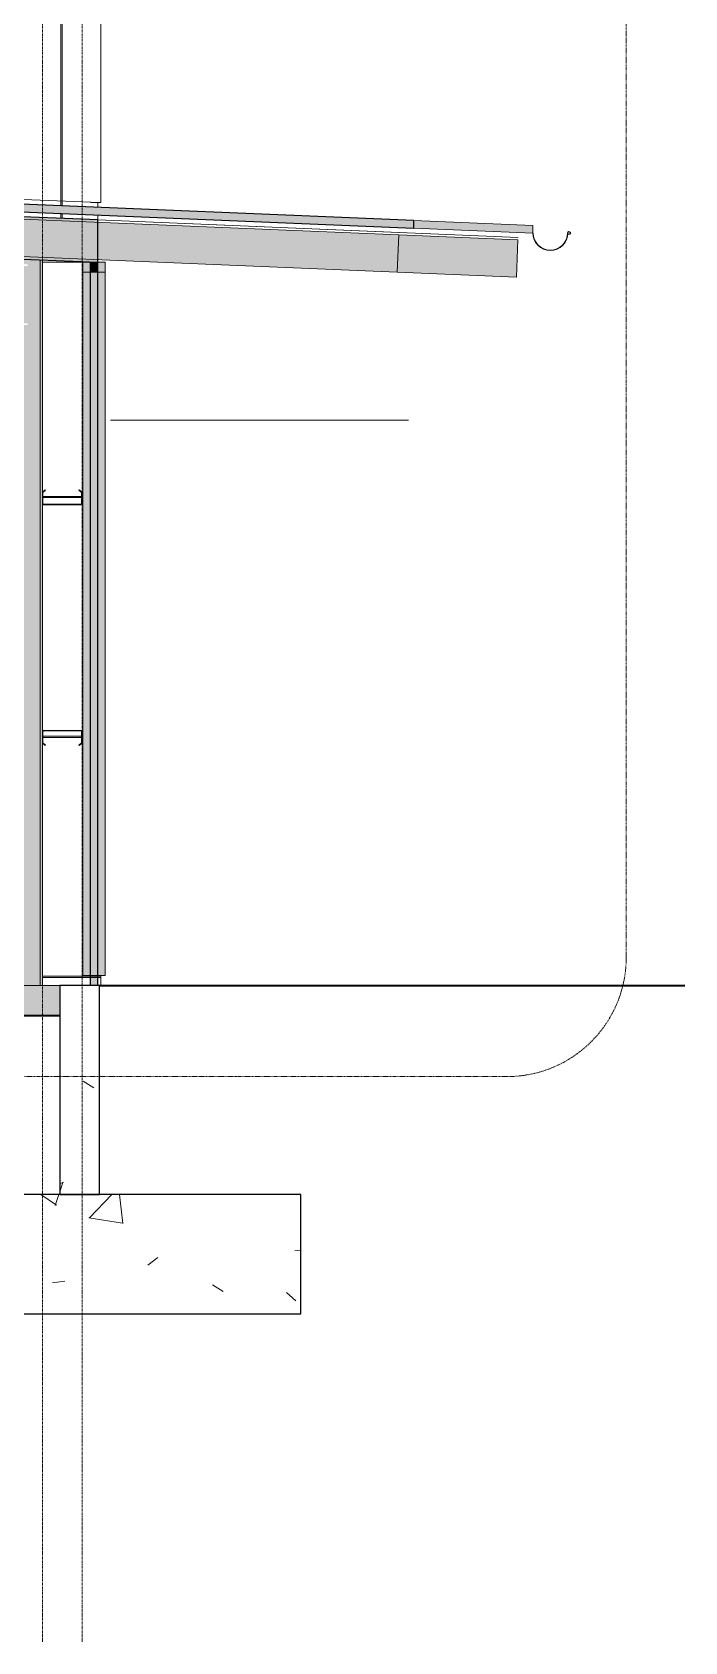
# Model space of a CAD drawing. Header units: inches. Extents: x -55396 to -733, y -290 to 853.
# Drawn here: x -9964.3 to -9832.9, y -132 to 191.8 of the extents above; entities that cross this region are included whole.
import ezdxf

# ---------------------------------------------------------------- set-up
doc = ezdxf.new("R2010")
doc.units = ezdxf.units.IN
doc.header["$MEASUREMENT"] = 0
doc.linetypes.add('Dash Dot 3_16_', pattern=[0.3125, 0.1875, -0.0625, 0, -0.0625])
doc.linetypes.add('Grid Line 1_2_', pattern=[0.875, 0.5, -0.125, 0.125, -0.125])
for name, color, linetype, lineweight in [('A-ANNO-SYMB', 150, 'Continuous', 9), ('A-CLNG', 13, 'Continuous', 9), ('A-CLNG-PATT', 13, 'Continuous', 25), ('A-GLAZ-CWMG', 51, 'Continuous', 9), ('A-ROOF', 132, 'Continuous', 9), ('A-ROOF-OTLN', 132, 'Continuous', 9), ('A-WALL', 113, 'Continuous', 9), ('A-WALL-PATT', 111, 'Continuous', 25), ('C-BLDG-PADS', 91, 'Continuous', 9), ('C-TOPO', 7, 'Continuous', 9), ('EOP-PR', 4, 'Continuous', 9), ('L-SITE-WALL', 31, 'Continuous', 9), ('S-BEAM', 12, 'Continuous', 9), ('S-COLS', 52, 'Continuous', 9), ('S-FNDN', 32, 'Continuous', 9), ('S-GRID', 1, 'Continuous', 9)]:
    doc.layers.add(name, color=color, linetype=linetype, lineweight=lineweight)
pattern_1 = [(50, (-38141.46, 98.42), (55.0854, -4.81984), [5.76, -63.36]), (355, (-38141.46, 98.42), (-10.65569, 57.76853), [4.608, -50.688]), (100.451, (-38136.87, 98.02), (44.42947, 52.94866), [4.895, -53.848]), (46.184, (-38141.46, 113.78), (81.96444, -12.71212), [8.64, -95.04]), (96.636, (-38134.63, 112.72), (71.7815, 74.81238), [7.343, -80.772]), (351.184, (-38141.46, 113.78), (71.78195, 74.81243), [6.912, -76.032]), (21, (-38133.78, 109.94), (45.84207, -30.92146), [5.76, -63.36]), (326, (-38133.78, 109.94), (18.68706, 55.69148), [4.608, -50.688]), (71.451, (-38129.96, 107.363), (64.52891, 24.77011), [4.895, -53.848]), (37.5, (-38141.46, 98.42), (0.933895, 25.566816), [2.534, -47.539, 2.534, -48.922, -50.88]), (37.5, (-38141.46, 98.42), (0.933895, 25.566816), [-101.53, 2.534, -48.346]), (7.5, (-38141.46, 98.42), (20.20404, 30.291303), [2.534, -26.803, 2.534, -46.387, -19.392]), (7.5, (-38141.46, 98.42), (20.20404, 30.291303), [-78.259, 2.534, -16.858]), (327.5, (-38158.586, 98.42), (40.997785, -1.732403), [2.534, -16.666, 2.534, -57.37, -79.488]), (327.5, (-38158.586, 98.42), (40.997785, -1.732403), [-79.104, 2.534, -76.954]), (317.5, (-38166.266, 98.42), (44.788883, 7.68784), [2.534, -22.426, 2.534, -37.248, -56.448]), (317.5, (-38166.266, 98.42), (44.788883, 7.68784), [-64.742, 2.534, -53.914])]
pattern_2 = [(90, (-33785.78, -336), (-193, -193), [48, -145]), (180, (-33785.78, -336), (-2e-14, -193), [96.25, -96.75]), (270, (-33882.03, -288), (-193, -193), [48, -145]), (180, (-33785.78, -288), (-2e-14, -193), [96.25, -96.75]), (270, (-33882.28, -288), (-193, -193), [48, -145]), (180, (-33882.28, -288), (-2e-14, -193), [96.25, -96.75]), (90, (-33978.53, -336), (-193, -193), [48, -145]), (180, (-33882.28, -336), (-2e-14, -193), [96.25, -96.75]), (90, (-33833.78, -287.75), (-193, -193), [48, -145]), (180, (-33785.53, -287.75), (-2e-14, -193), [48.25, -144.75]), (180, (-33785.53, -239.75), (-2e-14, -193), [48.25, -144.75]), (90, (-33930.28, -287.75), (-193, -193), [48, -145]), (180, (-33834.03, -287.75), (-2e-14, -193), [96.25, -96.75]), (270, (-33834.03, -239.75), (-193, -193), [48, -145]), (180, (-33834.03, -239.75), (-2e-14, -193), [96.25, -96.75]), (180, (-33930.53, -287.75), (-2e-14, -193), [48, -145]), (270, (-33930.53, -239.75), (-193, -193), [48, -145]), (180, (-33930.53, -239.75), (-2e-14, -193), [48, -145]), (90, (-33785.78, -239.5), (-193, -193), [48, -145]), (180, (-33785.78, -239.5), (-2e-14, -193), [96.25, -96.75]), (270, (-33882.03, -191.5), (-193, -193), [48, -145]), (180, (-33785.78, -191.5), (-2e-14, -193), [96.25, -96.75]), (270, (-33882.28, -191.5), (-193, -193), [48, -145]), (180, (-33882.28, -191.5), (-2e-14, -193), [96.25, -96.75]), (270, (-33978.53, -191.5), (-193, -193), [48, -145]), (180, (-33882.28, -239.5), (-2e-14, -193), [96.25, -96.75]), (90, (-33833.78, -191.25), (-193, -193), [48, -145]), (180, (-33785.53, -191.25), (-2e-14, -193), [48.25, -144.75]), (180, (-33785.53, -143.25), (-2e-14, -193), [48.25, -144.75]), (90, (-33930.28, -191.25), (-193, -193), [48, -145]), (180, (-33834.03, -191.25), (-2e-14, -193), [96.25, -96.75]), (270, (-33834.03, -143.25), (-193, -193), [48, -145]), (180, (-33834.03, -143.25), (-2e-14, -193), [96.25, -96.75]), (180, (-33930.53, -191.25), (-2e-14, -193), [48, -145]), (270, (-33930.53, -143.25), (-193, -193), [48, -145]), (180, (-33930.53, -143.25), (-2e-14, -193), [48, -145])]

# ---------------------------------------------------------------- blocks, each defined once
blk = doc.blocks.new('Struct_Sports Complex_2015_rvt-4-Section 6')
at = {"layer": 'A-WALL-PATT', "lineweight": 9}
h = blk.add_hatch(dxfattribs=at)
h.set_pattern_fill('FP_28', color=250, style=0, pattern_type=2)
h.set_pattern_definition(pattern_1)
h.paths.add_polyline_path([(-22066.14, -42), (-22058.14, -42), (-22058.14, 0), (-22066.14, 0), (-22066.14, -1.7)], flags=0)
at = {"layer": 'S-FNDN'}
h = blk.add_hatch(dxfattribs=at)
h.set_pattern_fill('FP_28', color=256, style=0, pattern_type=2)
h.set_pattern_definition(pattern_1)
h.paths.add_polyline_path([(-22017.64, -66), (-22017.64, -42), (-22137.64, -42), (-22137.64, -66), (-22078.56, -66)], flags=0)
at = {"layer": 'L-SITE-WALL', "color": 130, "lineweight": 25}
for p, q in [((-22066.14, 0), (-22066.14, -42)), ((-22058.14, 0), (-22066.14, 0)), ((-22058.14, -42), (-22058.14, 0)), ((-22066.14, -42), (-22058.14, -42))]:
    blk.add_line(p, q, dxfattribs=at)
at = {"layer": 'S-FNDN', "color": 130, "lineweight": 25}
for p, q in [((-22017.64, -42), (-22137.64, -42)), ((-22017.64, -66), (-22017.64, -42)), ((-22137.64, -66), (-22017.64, -66))]:
    blk.add_line(p, q, dxfattribs=at)
blk = doc.blocks.new('Girt_C - 8_D-1148644-Section 6')
at = {"layer": 'S-BEAM', "lineweight": 15}
for p, q in [((-22069.64, 51.12), (-22069.64, 48.75)), ((-22069.64, 48.75), (-22069.07, 48.27)), ((-22069.53, 48.8), (-22069.53, 51.12)), ((-22069, 48.35), (-22069.53, 48.8)), ((-22061.83, 51.3), (-22069.45, 51.3)), ((-22069.45, 51.2), (-22061.83, 51.2)), ((-22061.75, 48.8), (-22062.29, 48.35)), ((-22062.21, 48.27), (-22061.64, 48.75)), ((-22061.75, 51.12), (-22061.75, 48.8)), ((-22061.64, 48.75), (-22061.64, 51.12)), ((-22069.07, 48.27), (-22069, 48.35)), ((-22062.29, 48.35), (-22062.21, 48.27))]:
    blk.add_line(p, q, dxfattribs=at)
for centre, radius, start, end in [((-22069.45, 51.12), 0.188, 90, 180), ((-22069.45, 51.12), 0.0782, 90, 177.8773), ((-22061.83, 51.12), 0.188, 0, 90), ((-22061.83, 51.12), 0.0782, 3.0424, 90)]:
    blk.add_arc(centre, radius, start, end, dxfattribs=at)
blk = doc.blocks.new('Girt_C - 8_D-1111111-Section 6')
at = {"layer": 'S-BEAM', "lineweight": 15}
for p, q in [((-22069.07, 99.73), (-22069.64, 99.25)), ((-22069.64, 99.25), (-22069.64, 96.88)), ((-22069.53, 99.2), (-22069, 99.65)), ((-22069.53, 96.88), (-22069.53, 99.2)), ((-22069, 99.65), (-22069.07, 99.73)), ((-22062.21, 99.73), (-22062.29, 99.65)), ((-22062.29, 99.65), (-22061.75, 99.2)), ((-22061.64, 99.25), (-22062.21, 99.73)), ((-22061.75, 99.2), (-22061.75, 96.88)), ((-22061.64, 96.88), (-22061.64, 99.25)), ((-22061.83, 96.8), (-22069.45, 96.8)), ((-22069.45, 96.7), (-22061.83, 96.7))]:
    blk.add_line(p, q, dxfattribs=at)
for centre, radius, start, end in [((-22069.45, 96.88), 0.188, 180, 270), ((-22069.45, 96.88), 0.0782, 183.0424, 270), ((-22061.83, 96.88), 0.0782, 270, 357.8773), ((-22061.83, 96.88), 0.188, 270, 0)]:
    blk.add_arc(centre, radius, start, end, dxfattribs=at)
blk = doc.blocks.new('Rectangular Mullion - Exterior 2_ x 4_5_-1146643-Section 6')
at = {"layer": 'A-GLAZ-CWMG'}
for points in [[(-22061.52, 143.5), (-22060.04, 143.5), (-22060.04, 145.44), (-22058.46, 145.44), (-22058.46, 143.5), (-22057.02, 143.5), (-22057.02, 145.5), (-22061.52, 145.49)], [(-22058.49, 143.5), (-22058.46, 143.5), (-22058.49, 145.44), (-22060.04, 145.44), (-22060.04, 143.5)]]:
    blk.add_hatch(color=256, dxfattribs=at).paths.add_polyline_path(points, flags=0)
for p, q in [((-22061.52, 145.5), (-22061.52, 143.5)), ((-22058.65, 145.5), (-22061.52, 145.5)), ((-22061.52, 143.5), (-22060.04, 143.5)), ((-22060.04, 143.5), (-22058.46, 143.5)), ((-22057.02, 145.5), (-22058.49, 145.5)), ((-22058.46, 143.5), (-22057.02, 143.5)), ((-22057.02, 143.5), (-22057.02, 145.5))]:
    blk.add_line(p, q, dxfattribs=at)
blk = doc.blocks.new('Rectangular Mullion - Exterior 2_ x 4_5_-1142339-Section 6')
at = {"layer": 'A-GLAZ-CWMG'}
h = blk.add_hatch(color=256, dxfattribs=at)
h.paths.add_polyline_path([(-22061.52, 2), (-22060.04, 2), (-22060.04, 97), (-22061.52, 97), (-22061.52, 76.43)], flags=0)
h.paths.add_polyline_path([(-22058.46, 2), (-22057.02, 2), (-22057.02, 97), (-22058.46, 97), (-22058.46, 76.43)], flags=0)
blk.add_hatch(color=256, dxfattribs=at).paths.add_polyline_path([(-22058.46, 2), (-22058.46, 97), (-22060.04, 97), (-22060.04, 2)], flags=0)
for p, q in [((-22061.52, 2), (-22061.52, 97)), ((-22057.02, 97), (-22057.02, 2)), ((-22060.04, 2), (-22061.52, 2)), ((-22058.46, 2), (-22060.04, 2)), ((-22057.02, 2), (-22058.46, 2))]:
    blk.add_line(p, q, dxfattribs=at)
blk = doc.blocks.new('Rectangular Mullion - Exterior 2_ x 4_5_-1142340-Section 6')
at = {"layer": 'A-GLAZ-CWMG'}
h = blk.add_hatch(color=256, dxfattribs=at)
h.paths.add_polyline_path([(-22057.02, 97), (-22057.02, 143.5), (-22058.46, 143.48), (-22058.46, 97)], flags=0)
h.paths.add_polyline_path([(-22061.28, 97), (-22060.04, 97), (-22060.04, 143.5), (-22061.52, 143.48), (-22061.52, 97)], flags=0)
blk.add_hatch(color=256, dxfattribs=at).paths.add_polyline_path([(-22058.46, 97), (-22058.46, 143.5), (-22060.04, 143.48), (-22060.04, 97)], flags=0)
for p, q in [((-22061.52, 143.5), (-22060.04, 143.5)), ((-22061.52, 97), (-22061.52, 143.5)), ((-22060.04, 143.5), (-22058.46, 143.5)), ((-22058.46, 143.5), (-22057.02, 143.5)), ((-22057.02, 143.5), (-22057.02, 97))]:
    blk.add_line(p, q, dxfattribs=at)
blk = doc.blocks.new('Dimension Lumber - 5_5 x 7_5 Glulam-1165141-Section 6')
at = {"layer": 'S-BEAM'}
blk.add_hatch(color=256, dxfattribs=at).paths.add_polyline_path([(-21974.22, 142.48), (-21973.91, 149.98), (-21997.91, 150.98), (-21998.22, 143.48), (-21997.91, 143.47)], flags=0)
for p, q in [((-21997.91, 150.98), (-21973.91, 149.98)), ((-21973.91, 149.98), (-21974.22, 142.48)), ((-21998.22, 143.48), (-21974.22, 142.48))]:
    blk.add_line(p, q, dxfattribs=at)
blk = doc.blocks.new('Dimension Lumber - 5_5 x 7_5 Glulam-1165140-Section 6')
at = {"layer": 'S-BEAM'}
blk.add_hatch(color=256, dxfattribs=at).paths.add_polyline_path([(-21998.22, 143.48), (-21997.91, 150.98), (-22187.86, 158.89), (-22188.17, 151.4), (-22009.44, 143.95)], flags=0)
at = {"layer": 'S-BEAM', "lineweight": 15}
for p, q in [((-22187.86, 158.89), (-22188.17, 151.4)), ((-21997.91, 150.98), (-22187.86, 158.89)), ((-22188.17, 151.4), (-21998.22, 143.48)), ((-21998.22, 143.48), (-21997.91, 150.98))]:
    blk.add_line(p, q, dxfattribs=at)

msp = doc.modelspace()

# ---------------------------------------------------------------- hatches: boundary and pattern name
at = {"layer": 'A-CLNG-PATT', "lineweight": 9}
h = msp.add_hatch(dxfattribs=at)
h.set_pattern_fill('FP_31', color=256, style=0, pattern_type=2)
h.set_pattern_definition([(161.57, (-38140.5, 99.38), (-7.6802237, -0.0009796), [0, -54.643, 6.067, 0]), (18.43, (-38142.42, 99.38), (-7.6802237, 0.0009796), [0, -54.643, 6.067, 0]), (108.43, (-38140.5, 99.38), (3.8382953, -19.20136532), [18.211, -42.499]), (71.57, (-38142.42, 99.38), (3.8382953, 19.20136532), [18.211, -42.499])])
h.paths.add_polyline_path([(-9951.1, 145.49), (-9951.1, 154), (-10673.25, 184.09), (-10673.25, 175.58), (-9971.16, 146.33)], flags=0)
at = {"layer": 'A-ROOF'}
msp.add_hatch(color=256, dxfattribs=at).paths.add_polyline_path([(-9887.5, 152.35), (-9887.5, 153.85), (-10673, 186.58), (-10673, 185.08), (-9902.05, 152.96)], flags=0)
at = {"layer": 'A-ROOF', "lineweight": 5}
msp.add_hatch(color=256, dxfattribs=at).paths.add_polyline_path([(-9863.5, 151.35), (-9863.5, 152.85), (-9887.5, 153.85), (-9887.5, 152.35)], flags=0)
at = {"layer": 'A-ROOF-OTLN'}
msp.add_hatch(color=256, dxfattribs=at).paths.add_polyline_path([(-9860, 147.85), (-9859.09, 147.97), (-9858.25, 148.32), (-9857.52, 148.88), (-9856.97, 149.6), (-9856.62, 150.45), (-9856.68, 150.46), (-9857.02, 149.63), (-9857.57, 148.92), (-9858.28, 148.37), (-9859.11, 148.03), (-9860, 147.91), (-9860.89, 148.03), (-9861.72, 148.37), (-9862.43, 148.92), (-9862.97, 149.63), (-9863.32, 150.46), (-9863.38, 150.45), (-9863.03, 149.6), (-9862.47, 148.88), (-9861.75, 148.32), (-9860.9, 147.97)], flags=0)
at = {"layer": 'A-WALL-PATT', "lineweight": 9}
h = msp.add_hatch(dxfattribs=at)
h.set_pattern_fill('FP_30', color=256, style=0, pattern_type=2)
h.set_pattern_definition([(90, (-34710.9, 677.25), (-193, -193), [48, -145]), (180, (-34710.9, 677.25), (-2e-14, -193), [96.25, -96.75]), (270, (-34807.16, 725.25), (-193, -193), [48, -145]), (180, (-34710.9, 725.25), (-2e-14, -193), [96.25, -96.75]), (270, (-34807.4, 725.25), (-193, -193), [48, -145]), (180, (-34807.4, 725.25), (-2e-14, -193), [96.25, -96.75]), (90, (-34903.66, 677.25), (-193, -193), [48, -145]), (180, (-34807.4, 677.25), (-2e-14, -193), [96.25, -96.75]), (90, (-34758.9, 725.5), (-193, -193), [48, -145]), (180, (-34710.66, 725.5), (-2e-14, -193), [48.25, -144.75]), (180, (-34710.66, 773.5), (-2e-14, -193), [48.25, -144.75]), (90, (-34855.4, 725.5), (-193, -193), [48, -145]), (180, (-34759.16, 725.5), (-2e-14, -193), [96.25, -96.75]), (270, (-34759.16, 773.5), (-193, -193), [48, -145]), (180, (-34759.16, 773.5), (-2e-14, -193), [96.25, -96.75]), (180, (-34855.66, 725.5), (-2e-14, -193), [48, -145]), (270, (-34855.66, 773.5), (-193, -193), [48, -145]), (180, (-34855.66, 773.5), (-2e-14, -193), [48, -145]), (90, (-34710.9, 773.75), (-193, -193), [48, -145]), (180, (-34710.9, 773.75), (-2e-14, -193), [96.25, -96.75]), (270, (-34807.16, 821.75), (-193, -193), [48, -145]), (180, (-34710.9, 821.75), (-2e-14, -193), [96.25, -96.75]), (270, (-34807.4, 821.75), (-193, -193), [48, -145]), (180, (-34807.4, 821.75), (-2e-14, -193), [96.25, -96.75]), (270, (-34903.66, 821.75), (-193, -193), [48, -145]), (180, (-34807.4, 773.75), (-2e-14, -193), [96.25, -96.75]), (90, (-34758.9, 822), (-193, -193), [48, -145]), (180, (-34710.66, 822), (-2e-14, -193), [48.25, -144.75]), (180, (-34710.66, 870), (-2e-14, -193), [48.25, -144.75]), (90, (-34855.4, 822), (-193, -193), [48, -145]), (180, (-34759.16, 822), (-2e-14, -193), [96.25, -96.75]), (270, (-34759.16, 870), (-193, -193), [48, -145]), (180, (-34759.16, 870), (-2e-14, -193), [96.25, -96.75]), (180, (-34855.66, 822), (-2e-14, -193), [48, -145]), (270, (-34855.66, 870), (-193, -193), [48, -145]), (180, (-34855.66, 870), (-2e-14, -193), [48, -145])])
h.paths.add_polyline_path([(-10670.75, 0), (-10451.87, 0), (-10451.87, 131.29), (-10542.12, 131.29), (-10544.35, 128.93), (-10547.29, 126.27), (-10551.07, 123.46), (-10555.46, 120.88), (-10560.21, 118.73), (-10562.93, 117.71), (-10565.22, 116.49), (-10569.46, 114.62), (-10574.37, 112.97), (-10580.18, 111.68), (-10585.1, 111.05), (-10589.69, 110.83), (-10670.75, 110.83), (-10670.75, 13.62)], flags=0)
h.paths.add_polyline_path([(-10443.87, 0), (-10351.12, 0), (-10351.12, 131.29), (-10443.87, 131.29), (-10443.87, 76.43)], flags=0)
h.paths.add_polyline_path([(-10210.5, 0), (-10210.5, 130.45), (-10206.62, 130.45), (-10206.69, 130.62), (-10289.67, 134.02), (-10289.96, 133.75), (-10291.32, 132.61), (-10292.85, 131.81), (-10294.72, 131.34), (-10316.87, 131.29), (-10316.87, 0), (-10247.64, 0)], flags=0)
h.paths.add_polyline_path([(-10694.75, 96.25), (-10694.75, 96.52), (-10703.75, 96.52), (-10703.75, 96.25), (-10696.91, 96.25)], flags=0)
h.paths.add_polyline_path([(-9962.25, 145.5), (-9951.26, 145.5), (-9962.25, 145.96)], flags=0)
h.paths.add_polyline_path([(-9951.12, 154), (-9951.12, 155), (-9968.25, 155.72), (-9968.25, 154.72), (-9964.24, 154.55)], flags=0)
h.paths.add_polyline_path([(-9951.12, 156.5), (-9951.12, 157.5), (-9952.5, 157.56), (-10560.44, 182.89), (-10560.44, 181.89), (-9952.5, 156.56)], flags=0)
h.paths.add_polyline_path([(-10066, 158.79), (-10066, 159.79), (-10560.44, 180.39), (-10560.44, 179.39), (-10068.46, 158.89)], flags=0)
h.paths.add_polyline_path([(-10634.81, 182.49), (-10634.81, 183.08), (-10638.31, 183.08), (-10638.31, 183.64), (-10673.25, 185.08), (-10673.25, 184.09), (-10638.31, 182.63)], flags=0)
h.paths.add_polyline_path([(-10638.31, 185.14), (-10638.31, 239.46), (-10671.5, 239.46), (-10671.56, 191.28), (-10673.25, 191.28), (-10673.25, 186.59), (-10662.35, 186.14)], flags=0)
h = msp.add_hatch(dxfattribs=at)
h.set_pattern_fill('FP_34', color=256, style=0, pattern_type=2)
h.set_pattern_definition([(0, (-34179.9, 145.5), (-193, 193), [48, -145]), (90, (-34179.9, 145.5), (-193, 1e-14), [96.25, -96.75]), (180, (-34131.9, 241.75), (-193, 193), [48, -145]), (90, (-34131.9, 145.5), (-193, 1e-14), [96.25, -96.75]), (180, (-34131.9, 242), (-193, 193), [48, -145]), (90, (-34131.9, 242), (-193, 1e-14), [96.25, -96.75]), (0, (-34179.9, 338.25), (-193, 193), [48, -145]), (90, (-34179.9, 242), (-193, 1e-14), [96.25, -96.75]), (0, (-34131.66, 193.5), (-193, 193), [48, -145]), (90, (-34131.66, 145.25), (-193, 1e-14), [48.25, -144.75]), (90, (-34083.66, 145.25), (-193, 1e-14), [48.25, -144.75]), (0, (-34131.66, 290), (-193, 193), [48, -145]), (90, (-34131.66, 193.75), (-193, 1e-14), [96.25, -96.75]), (180, (-34083.66, 193.75), (-193, 193), [48, -145]), (90, (-34083.66, 193.75), (-193, 1e-14), [96.25, -96.75]), (90, (-34131.66, 290.25), (-193, 1e-14), [48, -145]), (180, (-34083.66, 290.25), (-193, 193), [48, -145]), (90, (-34083.66, 290.25), (-193, 1e-14), [48, -145]), (0, (-34083.4, 145.5), (-193, 193), [48, -145]), (90, (-34083.4, 145.5), (-193, 1e-14), [96.25, -96.75]), (180, (-34035.4, 241.75), (-193, 193), [48, -145]), (90, (-34035.4, 145.5), (-193, 1e-14), [96.25, -96.75]), (180, (-34035.4, 242), (-193, 193), [48, -145]), (90, (-34035.4, 242), (-193, 1e-14), [96.25, -96.75]), (180, (-34035.4, 338.25), (-193, 193), [48, -145]), (90, (-34083.4, 242), (-193, 1e-14), [96.25, -96.75]), (0, (-34035.16, 193.5), (-193, 193), [48, -145]), (90, (-34035.16, 145.25), (-193, 1e-14), [48.25, -144.75]), (90, (-33987.16, 145.25), (-193, 1e-14), [48.25, -144.75]), (0, (-34035.16, 290), (-193, 193), [48, -145]), (90, (-34035.16, 193.75), (-193, 1e-14), [96.25, -96.75]), (180, (-33987.16, 193.75), (-193, 193), [48, -145]), (90, (-33987.16, 193.75), (-193, 1e-14), [96.25, -96.75]), (90, (-34035.16, 290.25), (-193, 1e-14), [48, -145]), (180, (-33987.16, 290.25), (-193, 193), [48, -145]), (90, (-33987.16, 290.25), (-193, 1e-14), [48, -145])])
h.paths.add_polyline_path([(-9952.5, 157.56), (-9952.5, 239.46), (-10592.37, 239.46), (-10592.37, 184.22), (-9971.16, 158.34)], flags=0)
h = msp.add_hatch(dxfattribs=at)
h.set_pattern_fill('FP_33', color=256, style=0, pattern_type=2)
h.set_pattern_definition(pattern_2)
h.paths.add_polyline_path([(-9954.12, 0), (-9950.5, 0), (-9950.5, 2), (-9951.07, 2), (-9951.07, 0.06), (-9952.64, 0.06), (-9952.64, 2), (-9954.12, 2), (-9954.12, 145.5), (-9962.25, 145.49), (-9962.25, 99.25), (-9961.67, 99.73), (-9961.6, 99.65), (-9962.14, 99.2), (-9962.14, 96.88), (-9962.25, 96.8), (-9962.25, 51.12), (-9962.14, 51.12), (-9962.06, 48.74), (-9961.6, 48.35), (-9961.67, 48.27), (-9962.25, 48.75), (-9962.25, 0), (-9954.25, 0)], flags=0)
h.paths.add_polyline_path([(-9954.82, 48.27), (-9954.89, 48.35), (-9954.36, 48.8), (-9954.36, 51.12), (-9954.25, 51.12), (-9954.25, 48.75), (-9954.44, 48.59)], flags=0)
h.paths.add_polyline_path([(-9954.82, 51.2), (-9962.06, 51.2), (-9962.06, 51.3), (-9954.44, 51.3), (-9954.44, 51.2)], flags=0)
h.paths.add_polyline_path([(-9954.44, 96.7), (-9962.06, 96.7), (-9962.06, 96.8), (-9954.44, 96.8)], flags=0)
h.paths.add_polyline_path([(-9954.36, 96.88), (-9954.42, 99.25), (-9954.89, 99.65), (-9954.82, 99.73), (-9954.25, 99.2), (-9954.25, 96.88)], flags=0)
at = {"layer": 'A-WALL-PATT', "lineweight": 9, "transparency": 33554649}
msp.add_hatch(color=256, dxfattribs=at).paths.add_polyline_path([(-9951.07, 0.06), (-9951.07, 145.44), (-9952.64, 145.44), (-9952.64, 0.06)], flags=0)
at = {"layer": 'A-WALL-PATT', "lineweight": 9}
h = msp.add_hatch(dxfattribs=at)
h.set_pattern_fill('FP_33', color=256, style=0, pattern_type=2)
h.set_pattern_definition(pattern_2)
h.paths.add_polyline_path([(-9951.07, 0.06), (-9951.07, 2), (-9952.64, 2), (-9952.64, 0.06)], flags=0)
at = {"layer": 'C-BLDG-PADS'}
h = msp.add_hatch(dxfattribs=at)
h.set_pattern_fill('FP_28', color=256, style=0, pattern_type=2)
h.set_pattern_definition(pattern_1)
h.paths.add_polyline_path([(-14166, -6), (-9958.75, -6), (-9958.75, 0), (-14166, 0), (-14166, -1.7)], flags=0)
at = {"layer": 'S-COLS', "lineweight": 5}
h = msp.add_hatch(color=256, dxfattribs=at)
h.paths.add_polyline_path([(-9971.16, 0), (-9963.37, 0), (-9963.37, 146), (-9976.62, 146.5), (-9976.62, 0)], flags=0)
h.paths.add_polyline_path([(-9967.89, 132.85), (-9969.25, 132.85), (-9969.25, 133.2), (-9967.89, 133.2), (-9967.52, 133.36), (-9967.37, 133.73), (-9967.44, 144.36), (-9967.52, 144.55), (-9967.89, 144.7), (-9969.25, 144.7), (-9969.25, 145.05), (-9965.24, 145.05), (-9965.24, 144.7), (-9966.61, 144.7), (-9967.01, 144.48), (-9967.13, 144.18), (-9967.13, 133.73), (-9966.98, 133.36), (-9966.61, 133.2), (-9965.24, 133.2), (-9965.24, 132.85), (-9967.37, 132.85)], flags=0)
for points in [[(-9963.37, 0), (-9962.68, 0), (-9962.72, 145.98), (-9963.37, 146), (-9963.37, 76.43)], [(-9962.68, 0), (-9962.25, 0), (-9962.25, 145.96), (-9962.68, 145.98), (-9962.68, 48.27)]]:
    msp.add_hatch(color=256, dxfattribs=at).paths.add_polyline_path(points, flags=0)

# ---------------------------------------------------------------- linework, layer by layer
at = {"layer": 'A-ANNO-SYMB', "linetype": 'Dash Dot 3_16_'}
for p, q in [((-9844.72, 5.69), (-9844.72, 237.52)), ((-9978.55, -18.31), (-9868.72, -18.31))]:
    msp.add_line(p, q, dxfattribs=at)
msp.add_arc((-9868.72, 5.69), 24, 270, 360, dxfattribs=at)
at = {"layer": 'A-CLNG', "lineweight": 25}
for p, q in [((-9951.1, 154), (-10673.25, 184.09)), ((-10673.25, 175.58), (-9951.1, 145.49)), ((-9951.1, 145.49), (-9951.1, 154))]:
    msp.add_line(p, q, dxfattribs=at)
at = {"layer": 'A-ROOF', "lineweight": 25}
for p, q in [((-9887.5, 153.85), (-10673, 186.58)), ((-10673, 185.08), (-9887.5, 152.35)), ((-9887.5, 152.35), (-9887.5, 153.85))]:
    msp.add_line(p, q, dxfattribs=at)
at = {"layer": 'A-ROOF'}
for p, q in [((-9887.5, 153.85), (-9863.5, 152.85)), ((-9863.5, 151.35), (-9887.5, 152.35)), ((-9863.5, 151.35), (-9863.5, 152.85))]:
    msp.add_line(p, q, dxfattribs=at)
at = {"layer": 'A-ROOF-OTLN'}
for p, q in [((-9863.44, 151.35), (-9863.5, 151.35)), ((-9856.4, 151.15), (-9856.44, 151.11))]:
    msp.add_line(p, q, dxfattribs=at)
for centre, radius, start, end in [((-9860, 151.35), 3.5, 180, 360), ((-9860, 151.35), 3.44, 180, 0), ((-9856.25, 151.35), 0.306, 232.159, 180), ((-9856.25, 151.35), 0.243, 234.011, 180)]:
    msp.add_arc(centre, radius, start, end, dxfattribs=at)
at = {"layer": 'A-WALL', "lineweight": 25}
for p, q in [((-9951.07, 145.44), (-9952.64, 145.44)), ((-9952.64, 145.44), (-9952.64, 0.06)), ((-9951.07, 0.06), (-9951.07, 145.44)), ((-9952.64, 0.06), (-9951.07, 0.06))]:
    msp.add_line(p, q, dxfattribs=at)
at = {"layer": 'C-BLDG-PADS'}
for p, q in [((-9958.75, 0), (-14163.25, 0)), ((-9958.75, -6), (-9958.75, 0)), ((-14166, -6), (-9958.75, -6))]:
    msp.add_line(p, q, dxfattribs=at)
at = {"layer": 'C-TOPO', "lineweight": 35}
for p, q in [((-9950.75, 0), (-9832.93, 0)), ((-10274.48, -6.01), (-9958.75, -6.01))]:
    msp.add_line(p, q, dxfattribs=at)
at = {"layer": 'C-TOPO'}
for p, q in [((-9950.75, 0), (-9832.93, 0)), ((-10274.48, -6.01), (-9958.75, -6.01))]:
    msp.add_line(p, q, dxfattribs=at)
at = {"layer": 'EOP-PR'}
msp.add_line((-9948.53, 113.75), (-9888.53, 113.75), dxfattribs=at)
at = {"layer": 'L-SITE-WALL'}
for p, q in [((-9950.5, 239.46), (-9950.5, 157.5)), ((-10592.37, 184.22), (-9952.5, 157.56)), ((-9952.5, 157.5), (-9952.5, 157.56)), ((-9952.5, 157.5), (-9950.5, 157.5)), ((-9951.12, 156.5), (-9951.12, 157.5)), ((-9951.12, 154), (-9951.12, 155)), ((-9954.12, 145.5), (-9962.25, 145.5)), ((-9950.5, 2), (-9950.5, 0))]:
    msp.add_line(p, q, dxfattribs=at)
at = {"layer": 'S-BEAM'}
for q in [(-9866.5, 150.48), (-9890.5, 151.48)]:
    msp.add_line((-9951.1, 154), q, dxfattribs=at)
at = {"layer": 'S-COLS'}
for p, q in [((-9962.68, 145.98), (-9962.68, 0)), ((-9962.25, 145.96), (-9962.25, 99.25)), ((-9962.25, 96.88), (-9962.25, 51.12)), ((-9962.25, 48.75), (-9962.25, 0))]:
    msp.add_line(p, q, dxfattribs=at)
at = {"layer": 'S-GRID', "linetype": 'Grid Line 1_2_'}
for p, q in [((-9962.25, -132), (-9962.25, 573.76)), ((-9954.25, -132), (-9954.25, 573.76))]:
    msp.add_line(p, q, dxfattribs=at)

# ---------------------------------------------------------------- block references
at = {"color": 170, "lineweight": 5}
msp.add_blockref('Struct_Sports Complex_2015_rvt-4-Section 6', (12107.39, 0), dxfattribs=at)
at = {"layer": 'A-GLAZ-CWMG'}
for name in ['Rectangular Mullion - Exterior 2_ x 4_5_-1146643-Section 6', 'Rectangular Mullion - Exterior 2_ x 4_5_-1142340-Section 6', 'Rectangular Mullion - Exterior 2_ x 4_5_-1142339-Section 6']:
    msp.add_blockref(name, (12107.39, 0), dxfattribs=at)
at = {"layer": 'S-BEAM'}
for name in ['Dimension Lumber - 5_5 x 7_5 Glulam-1165140-Section 6', 'Dimension Lumber - 5_5 x 7_5 Glulam-1165141-Section 6', 'Girt_C - 8_D-1111111-Section 6', 'Girt_C - 8_D-1148644-Section 6']:
    msp.add_blockref(name, (12107.39, 0), dxfattribs=at)

doc.saveas('drawing.dxf')
